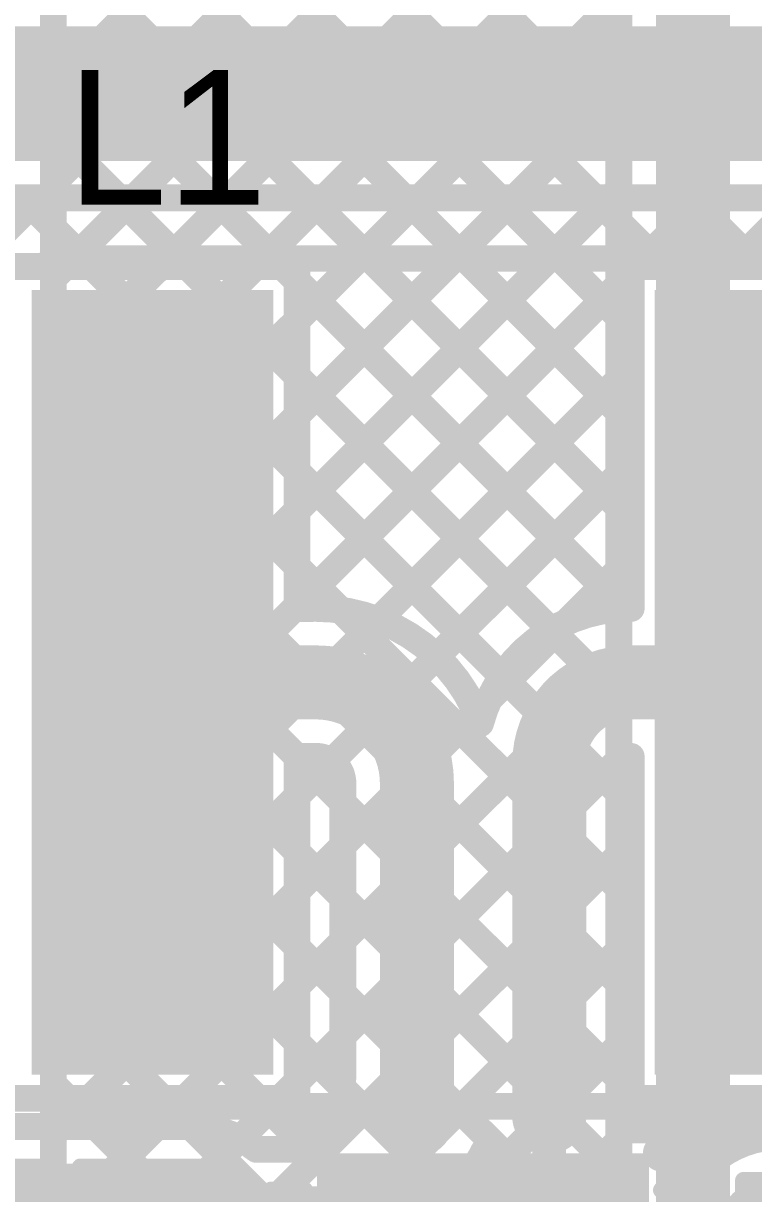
# Model space of a CAD drawing. Header units: millimetres. Extents: x 3.06 to 5.82, y 1.29 to 3.84.
# Drawn here: x 3.9151 to 4.132, y 1.8701 to 2.2179 of the extents above; entities that cross this region are included whole.
import ezdxf

# ---------------------------------------------------------------- set-up
doc = ezdxf.new("R2010")
doc.units = ezdxf.units.MM
doc.header["$MEASUREMENT"] = 0
for name, color, linetype in [('BottomLayer', 5, 'Continuous'), ('TopLayer', 1, 'Continuous'), ('TopOverlay', 2, 'Continuous'), ('TopPaste', 8, 'Continuous'), ('TopSolder', 216, 'Continuous')]:
    doc.layers.add(name, color=color, linetype=linetype)

# ---------------------------------------------------------------- blocks, each defined once
blk = doc.blocks.new('TPS63031DSKR_5')
at = {"layer": 'TopLayer'}
for points in [[(-0.06988, 0.03346), (-0.04035, 0.03346), (-0.06988, 0.04528), (-0.04035, 0.04528)], [(-0.02953, -0.04528), (0.02953, -0.04528), (-0.02953, 0.04528), (0.02953, 0.04528)], [(0.04035, 0.03346), (0.06988, 0.03346), (0.04035, 0.04528), (0.06988, 0.04528)], [(-0.06988, 0.01378), (-0.04035, 0.01378), (-0.06988, 0.02559), (-0.04035, 0.02559)], [(0.04035, 0.01378), (0.06988, 0.01378), (0.04035, 0.02559), (0.06988, 0.02559)], [(-0.06988, -0.00591), (-0.04035, -0.00591), (-0.06988, 0.00591), (-0.04035, 0.00591)], [(0.04035, -0.00591), (0.06988, -0.00591), (0.04035, 0.00591), (0.06988, 0.00591)], [(-0.06988, -0.02559), (-0.04035, -0.02559), (-0.06988, -0.01378), (-0.04035, -0.01378)], [(0.04035, -0.02559), (0.06988, -0.02559), (0.04035, -0.01378), (0.06988, -0.01378)], [(-0.06988, -0.04528), (-0.04035, -0.04528), (-0.06988, -0.03346), (-0.04035, -0.03346)], [(0.04035, -0.04528), (0.06988, -0.04528), (0.04035, -0.03346), (0.06988, -0.03346)]]:
    blk.add_solid(points, dxfattribs=at)
at = {"layer": 'TopOverlay', "const_width": 0.005}
for points in [[(0.063, 0.063), (-0.063, 0.063)], [(-0.063, 0.053), (-0.063, 0.063)], [(0.063, 0.053), (0.063, 0.063)], [(-0.063, -0.063), (-0.063, -0.053)], [(0.063, -0.063), (0.063, -0.053)], [(0.063, -0.063), (-0.063, -0.063)]]:
    blk.add_lwpolyline(points, dxfattribs=at)
at = {"layer": 'TopOverlay'}
for points, const_width in [([(-0.06425, 0.063, 1), (-0.06175, 0.063, 1)], 0.0025), ([(-0.06425, 0.063, 1), (-0.06175, 0.063, 1)], 0.0025), ([(0.06175, 0.063, 1), (0.06425, 0.063, 1)], 0.0025), ([(0.06175, 0.063, 1), (0.06425, 0.063, 1)], 0.0025), ([(-0.071, 0.053, 1), (-0.077, 0.053, 1)], 0.005), ([(-0.07825, 0.053, 1), (-0.07575, 0.053, 1)], 0.0025), ([(-0.07225, 0.053, 1), (-0.06975, 0.053, 1)], 0.0025), ([(-0.06425, 0.053, 1), (-0.06175, 0.053, 1)], 0.0025), ([(0.06175, 0.053, 1), (0.06425, 0.053, 1)], 0.0025), ([(-0.06425, -0.053, 1), (-0.06175, -0.053, 1)], 0.0025), ([(0.06175, -0.053, 1), (0.06425, -0.053, 1)], 0.0025), ([(-0.06425, -0.063, 1), (-0.06175, -0.063, 1)], 0.0025), ([(-0.06425, -0.063, 1), (-0.06175, -0.063, 1)], 0.0025), ([(0.06175, -0.063, 1), (0.06425, -0.063, 1)], 0.0025), ([(0.06175, -0.063, 1), (0.06425, -0.063, 1)], 0.0025)]:
    blk.add_lwpolyline(points, format="xyb", close=True, dxfattribs=dict(at, const_width=const_width))
at = {"layer": 'TopPaste'}
for points in [[(-0.06988, 0.03346), (-0.04035, 0.03346), (-0.06988, 0.04528), (-0.04035, 0.04528)], [(-0.02953, -0.04528), (0.02953, -0.04528), (-0.02953, 0.04528), (0.02953, 0.04528)], [(0.04035, 0.03346), (0.06988, 0.03346), (0.04035, 0.04528), (0.06988, 0.04528)], [(-0.06988, 0.01378), (-0.04035, 0.01378), (-0.06988, 0.02559), (-0.04035, 0.02559)], [(0.04035, 0.01378), (0.06988, 0.01378), (0.04035, 0.02559), (0.06988, 0.02559)], [(-0.06988, -0.00591), (-0.04035, -0.00591), (-0.06988, 0.00591), (-0.04035, 0.00591)], [(0.04035, -0.00591), (0.06988, -0.00591), (0.04035, 0.00591), (0.06988, 0.00591)], [(-0.06988, -0.02559), (-0.04035, -0.02559), (-0.06988, -0.01378), (-0.04035, -0.01378)], [(0.04035, -0.02559), (0.06988, -0.02559), (0.04035, -0.01378), (0.06988, -0.01378)], [(-0.06988, -0.04528), (-0.04035, -0.04528), (-0.06988, -0.03346), (-0.04035, -0.03346)], [(0.04035, -0.04528), (0.06988, -0.04528), (0.04035, -0.03346), (0.06988, -0.03346)]]:
    blk.add_solid(points, dxfattribs=at)
at = {"layer": 'TopSolder'}
for points in [[(-0.07388, 0.02946), (-0.03635, 0.02946), (-0.07388, 0.04928), (-0.03635, 0.04928)], [(-0.03353, -0.04928), (0.03353, -0.04928), (-0.03353, 0.04928), (0.03353, 0.04928)], [(0.03635, 0.02946), (0.07388, 0.02946), (0.03635, 0.04928), (0.07388, 0.04928)], [(-0.07388, 0.00978), (-0.03635, 0.00978), (-0.07388, 0.02959), (-0.03635, 0.02959)], [(0.03635, 0.00978), (0.07388, 0.00978), (0.03635, 0.02959), (0.07388, 0.02959)], [(-0.07388, -0.00991), (-0.03635, -0.00991), (-0.07388, 0.00991), (-0.03635, 0.00991)], [(0.03635, -0.00991), (0.07388, -0.00991), (0.03635, 0.00991), (0.07388, 0.00991)], [(-0.07388, -0.02959), (-0.03635, -0.02959), (-0.07388, -0.00978), (-0.03635, -0.00978)], [(0.03635, -0.02959), (0.07388, -0.02959), (0.03635, -0.00978), (0.07388, -0.00978)], [(-0.07388, -0.04928), (-0.03635, -0.04928), (-0.07388, -0.02946), (-0.03635, -0.02946)], [(0.03635, -0.04928), (0.07388, -0.04928), (0.03635, -0.02946), (0.07388, -0.02946)]]:
    blk.add_solid(points, dxfattribs=at)
blk = doc.blocks.new('NR6028T1R5N_6')
at = {"layer": 'TopLayer'}
for points in [[(-0.12441, -0.1126), (-0.06063, -0.1126), (-0.12441, 0.1126), (-0.06063, 0.1126)], [(0.06063, -0.1126), (0.12441, -0.1126), (0.06063, 0.1126), (0.12441, 0.1126)]]:
    blk.add_solid(points, dxfattribs=at)
at = {"layer": 'TopOverlay', "const_width": 0.00787}
for points in [[(-0.12252, 0.126), (0.12048, 0.126)], [(-0.12148, -0.126), (0.12152, -0.126)]]:
    blk.add_lwpolyline(points, dxfattribs=at)
at = {"layer": 'TopOverlay', "const_width": 0.00394}
for points in [[(-0.12449, 0.126, 1), (-0.12055, 0.126, 1)], [(0.11851, 0.126, 1), (0.12245, 0.126, 1)], [(-0.12345, -0.126, 1), (-0.11951, -0.126, 1)], [(0.11955, -0.126, 1), (0.12349, -0.126, 1)]]:
    blk.add_lwpolyline(points, format="xyb", close=True, dxfattribs=at)
at = {"layer": 'TopPaste'}
for points in [[(-0.12441, -0.1126), (-0.06063, -0.1126), (-0.12441, 0.1126), (-0.06063, 0.1126)], [(0.06063, -0.1126), (0.12441, -0.1126), (0.06063, 0.1126), (0.12441, 0.1126)]]:
    blk.add_solid(points, dxfattribs=at)
at = {"layer": 'TopSolder'}
for points in [[(-0.12841, -0.1166), (-0.05663, -0.1166), (-0.12841, 0.1166), (-0.05663, 0.1166)], [(0.05663, -0.1166), (0.12841, -0.1166), (0.05663, 0.1166), (0.12841, 0.1166)]]:
    blk.add_solid(points, dxfattribs=at)
blk = doc.blocks.new('C__0603_12')
at = {"layer": 'TopLayer'}
for points in [[(-0.045, 0.0175), (-0.045, -0.0175), (-0.015, 0.0175), (-0.015, -0.0175)], [(0.015, 0.0175), (0.015, -0.0175), (0.045, 0.0175), (0.045, -0.0175)]]:
    blk.add_solid(points, dxfattribs=at)
at = {"layer": 'TopOverlay', "const_width": 0.005}
for points in [[(-0.018, 0.021), (-0.049, 0.021)], [(-0.049, -0.021), (-0.049, 0.021)], [(0.049, 0.021), (0.018, 0.021)], [(0.049, -0.021), (0.049, 0.021)], [(-0.018, -0.021), (-0.049, -0.021)], [(0.049, -0.021), (0.018, -0.021)]]:
    blk.add_lwpolyline(points, dxfattribs=at)
at = {"layer": 'TopOverlay', "const_width": 0.0025}
for points in [[(-0.05025, 0.021, 1), (-0.04775, 0.021, 1)], [(-0.05025, 0.021, 1), (-0.04775, 0.021, 1)], [(-0.01925, 0.021, 1), (-0.01675, 0.021, 1)], [(0.01675, 0.021, 1), (0.01925, 0.021, 1)], [(0.04775, 0.021, 1), (0.05025, 0.021, 1)], [(0.04775, 0.021, 1), (0.05025, 0.021, 1)], [(-0.05025, -0.021, 1), (-0.04775, -0.021, 1)], [(-0.05025, -0.021, 1), (-0.04775, -0.021, 1)], [(-0.01925, -0.021, 1), (-0.01675, -0.021, 1)], [(0.01675, -0.021, 1), (0.01925, -0.021, 1)], [(0.04775, -0.021, 1), (0.05025, -0.021, 1)], [(0.04775, -0.021, 1), (0.05025, -0.021, 1)]]:
    blk.add_lwpolyline(points, format="xyb", close=True, dxfattribs=at)
at = {"layer": 'TopPaste'}
for points in [[(-0.045, 0.0175), (-0.045, -0.0175), (-0.015, 0.0175), (-0.015, -0.0175)], [(0.015, 0.0175), (0.015, -0.0175), (0.045, 0.0175), (0.045, -0.0175)]]:
    blk.add_solid(points, dxfattribs=at)
at = {"layer": 'TopSolder'}
for points in [[(-0.04736, 0.01986), (-0.04736, -0.01986), (-0.01264, 0.01986), (-0.01264, -0.01986)], [(0.01264, 0.01986), (0.01264, -0.01986), (0.04736, 0.01986), (0.04736, -0.01986)]]:
    blk.add_solid(points, dxfattribs=at)
blk = doc.blocks.new('C__0603_13')
at = {"layer": 'TopLayer'}
for points in [[(-0.045, 0.0175), (-0.045, -0.0175), (-0.015, 0.0175), (-0.015, -0.0175)], [(0.015, 0.0175), (0.015, -0.0175), (0.045, 0.0175), (0.045, -0.0175)]]:
    blk.add_solid(points, dxfattribs=at)
at = {"layer": 'TopOverlay', "const_width": 0.005}
for points in [[(-0.018, 0.021), (-0.049, 0.021)], [(-0.049, -0.021), (-0.049, 0.021)], [(0.049, 0.021), (0.018, 0.021)], [(0.049, -0.021), (0.049, 0.021)], [(-0.018, -0.021), (-0.049, -0.021)], [(0.049, -0.021), (0.018, -0.021)]]:
    blk.add_lwpolyline(points, dxfattribs=at)
at = {"layer": 'TopOverlay', "const_width": 0.0025}
for points in [[(-0.05025, 0.021, 1), (-0.04775, 0.021, 1)], [(-0.05025, 0.021, 1), (-0.04775, 0.021, 1)], [(-0.01925, 0.021, 1), (-0.01675, 0.021, 1)], [(0.01675, 0.021, 1), (0.01925, 0.021, 1)], [(0.04775, 0.021, 1), (0.05025, 0.021, 1)], [(0.04775, 0.021, 1), (0.05025, 0.021, 1)], [(-0.05025, -0.021, 1), (-0.04775, -0.021, 1)], [(-0.05025, -0.021, 1), (-0.04775, -0.021, 1)], [(-0.01925, -0.021, 1), (-0.01675, -0.021, 1)], [(0.01675, -0.021, 1), (0.01925, -0.021, 1)], [(0.04775, -0.021, 1), (0.05025, -0.021, 1)], [(0.04775, -0.021, 1), (0.05025, -0.021, 1)]]:
    blk.add_lwpolyline(points, format="xyb", close=True, dxfattribs=at)
at = {"layer": 'TopPaste'}
for points in [[(-0.045, 0.0175), (-0.045, -0.0175), (-0.015, 0.0175), (-0.015, -0.0175)], [(0.015, 0.0175), (0.015, -0.0175), (0.045, 0.0175), (0.045, -0.0175)]]:
    blk.add_solid(points, dxfattribs=at)
at = {"layer": 'TopSolder'}
for points in [[(-0.04736, 0.01986), (-0.04736, -0.01986), (-0.01264, 0.01986), (-0.01264, -0.01986)], [(0.01264, 0.01986), (0.01264, -0.01986), (0.04736, 0.01986), (0.04736, -0.01986)]]:
    blk.add_solid(points, dxfattribs=at)
blk = doc.blocks.new('C__0603_25')
at = {"layer": 'TopLayer'}
for points in [[(-0.045, 0.0175), (-0.045, -0.0175), (-0.015, 0.0175), (-0.015, -0.0175)], [(0.015, 0.0175), (0.015, -0.0175), (0.045, 0.0175), (0.045, -0.0175)]]:
    blk.add_solid(points, dxfattribs=at)
at = {"layer": 'TopOverlay', "const_width": 0.005}
for points in [[(-0.049, -0.021), (-0.049, 0.021)], [(-0.018, 0.021), (-0.049, 0.021)], [(0.049, 0.021), (0.018, 0.021)], [(0.049, -0.021), (0.049, 0.021)], [(-0.018, -0.021), (-0.049, -0.021)], [(0.049, -0.021), (0.018, -0.021)]]:
    blk.add_lwpolyline(points, dxfattribs=at)
at = {"layer": 'TopOverlay', "const_width": 0.0025}
for points in [[(-0.05025, 0.021, 1), (-0.04775, 0.021, 1)], [(-0.05025, 0.021, 1), (-0.04775, 0.021, 1)], [(-0.01925, 0.021, 1), (-0.01675, 0.021, 1)], [(0.01675, 0.021, 1), (0.01925, 0.021, 1)], [(0.04775, 0.021, 1), (0.05025, 0.021, 1)], [(0.04775, 0.021, 1), (0.05025, 0.021, 1)], [(-0.05025, -0.021, 1), (-0.04775, -0.021, 1)], [(-0.05025, -0.021, 1), (-0.04775, -0.021, 1)], [(-0.01925, -0.021, 1), (-0.01675, -0.021, 1)], [(0.01675, -0.021, 1), (0.01925, -0.021, 1)], [(0.04775, -0.021, 1), (0.05025, -0.021, 1)], [(0.04775, -0.021, 1), (0.05025, -0.021, 1)]]:
    blk.add_lwpolyline(points, format="xyb", close=True, dxfattribs=at)
at = {"layer": 'TopPaste'}
for points in [[(-0.045, 0.0175), (-0.045, -0.0175), (-0.015, 0.0175), (-0.015, -0.0175)], [(0.015, 0.0175), (0.015, -0.0175), (0.045, 0.0175), (0.045, -0.0175)]]:
    blk.add_solid(points, dxfattribs=at)
at = {"layer": 'TopSolder'}
for points in [[(-0.04736, 0.01986), (-0.04736, -0.01986), (-0.01264, 0.01986), (-0.01264, -0.01986)], [(0.01264, 0.01986), (0.01264, -0.01986), (0.04736, 0.01986), (0.04736, -0.01986)]]:
    blk.add_solid(points, dxfattribs=at)

msp = doc.modelspace()

# ---------------------------------------------------------------- linework, layer by layer
at = {"layer": 'BottomLayer'}
for points, const_width in [([(4.114, 1.5199), (4.114, 2.817)], 0.022), ([(3.924, 1.708), (3.924, 2.40422)], 0.008), ([(4.092, 1.538), (4.092, 2.40131)], 0.008), ([(3.924, 2.38339), (4.092, 2.21539)], 0.008), ([(3.924, 2.19866), (4.092, 2.36666)], 0.008), ([(3.924, 2.35511), (4.092, 2.18711)], 0.008), ([(3.924, 2.17038), (4.092, 2.33838)], 0.008), ([(3.924, 2.17038), (4.092, 2.33838)], 0.008), ([(3.924, 2.32683), (4.092, 2.15883)], 0.008), ([(3.924, 2.14209), (4.092, 2.31009)], 0.008), ([(3.924, 2.29854), (4.092, 2.13054)], 0.008), ([(3.924, 2.11381), (4.092, 2.28181)], 0.008), ([(3.924, 2.27026), (4.092, 2.10226)], 0.008), ([(3.924, 2.08552), (4.092, 2.25352)], 0.008), ([(3.924, 2.24197), (4.092, 2.07397)], 0.008), ([(3.924, 2.05724), (4.092, 2.22524)], 0.008), ([(3.924, 2.21369), (4.092, 2.04569)], 0.008), ([(3.924, 2.02895), (4.092, 2.19695)], 0.008), ([(3.924, 2.1854), (4.092, 2.0174)], 0.008), ([(3.924, 2.00067), (4.092, 2.16867)], 0.008), ([(3.924, 2.15712), (4.092, 1.98912)], 0.008), ([(3.924, 1.97239), (4.092, 2.14039)], 0.008), ([(3.924, 2.12884), (4.092, 1.96084)], 0.008), ([(3.924, 1.9441), (4.092, 2.1121)], 0.008), ([(3.924, 2.10055), (4.092, 1.93255)], 0.008), ([(3.924, 1.91582), (4.092, 2.08382)], 0.008), ([(3.924, 2.07227), (4.092, 1.90427)], 0.008), ([(3.924, 1.88753), (4.092, 2.05553)], 0.008), ([(3.924, 2.04398), (4.092, 1.87598)], 0.008), ([(3.924, 1.85925), (4.092, 2.02725)], 0.008), ([(3.924, 2.0157), (4.092, 1.8477)], 0.008), ([(3.924, 1.83096), (4.092, 1.99896)], 0.008), ([(3.924, 1.98741), (4.092, 1.81941)], 0.008), ([(3.924, 1.80268), (4.092, 1.97068)], 0.008), ([(3.924, 1.95913), (4.092, 1.79113)], 0.008), ([(3.924, 1.77439), (4.092, 1.9424)], 0.008), ([(3.924, 1.93085), (4.092, 1.76285)], 0.008), ([(3.924, 1.74611), (4.092, 1.91411)], 0.008), ([(3.924, 1.90256), (4.092, 1.73456)], 0.008), ([(3.924, 1.71783), (4.092, 1.88583)], 0.008), ([(3.924, 1.87428), (4.092, 1.70628)], 0.008)]:
    msp.add_lwpolyline(points, dxfattribs=dict(at, const_width=const_width))
at = {"layer": 'BottomLayer', "const_width": 0.004}
for points in [[(4.09, 2.21539, 1), (4.094, 2.21539, 1)], [(3.922, 2.21369, 1), (3.926, 2.21369, 1)], [(3.922, 2.19866, 1), (3.926, 2.19866, 1)], [(4.09, 2.19695, 1), (4.094, 2.19695, 1)], [(3.922, 2.1854, 1), (3.926, 2.1854, 1)], [(4.09, 2.18711, 1), (4.094, 2.18711, 1)], [(3.922, 2.17038, 1), (3.926, 2.17038, 1)], [(3.922, 2.17038, 1), (3.926, 2.17038, 1)], [(4.09, 2.16867, 1), (4.094, 2.16867, 1)], [(3.922, 2.15712, 1), (3.926, 2.15712, 1)], [(4.09, 2.15883, 1), (4.094, 2.15883, 1)], [(3.922, 2.14209, 1), (3.926, 2.14209, 1)], [(4.09, 2.14039, 1), (4.094, 2.14039, 1)], [(3.922, 2.12884, 1), (3.926, 2.12884, 1)], [(4.09, 2.13054, 1), (4.094, 2.13054, 1)], [(3.922, 2.11381, 1), (3.926, 2.11381, 1)], [(4.09, 2.1121, 1), (4.094, 2.1121, 1)], [(3.922, 2.10055, 1), (3.926, 2.10055, 1)], [(4.09, 2.10226, 1), (4.094, 2.10226, 1)], [(3.922, 2.08552, 1), (3.926, 2.08552, 1)], [(4.09, 2.08382, 1), (4.094, 2.08382, 1)], [(4.09, 2.07397, 1), (4.094, 2.07397, 1)], [(3.922, 2.07227, 1), (3.926, 2.07227, 1)], [(3.922, 2.05724, 1), (3.926, 2.05724, 1)], [(4.09, 2.05553, 1), (4.094, 2.05553, 1)], [(4.09, 2.04569, 1), (4.094, 2.04569, 1)], [(3.922, 2.04398, 1), (3.926, 2.04398, 1)], [(3.922, 2.02895, 1), (3.926, 2.02895, 1)], [(4.09, 2.02725, 1), (4.094, 2.02725, 1)], [(4.09, 2.0174, 1), (4.094, 2.0174, 1)], [(3.922, 2.0157, 1), (3.926, 2.0157, 1)], [(3.922, 2.00067, 1), (3.926, 2.00067, 1)], [(4.09, 1.99896, 1), (4.094, 1.99896, 1)], [(4.09, 1.98912, 1), (4.094, 1.98912, 1)], [(3.922, 1.98741, 1), (3.926, 1.98741, 1)], [(3.922, 1.97239, 1), (3.926, 1.97239, 1)], [(4.09, 1.97068, 1), (4.094, 1.97068, 1)], [(3.922, 1.95913, 1), (3.926, 1.95913, 1)], [(4.09, 1.96084, 1), (4.094, 1.96084, 1)], [(3.922, 1.9441, 1), (3.926, 1.9441, 1)], [(4.09, 1.9424, 1), (4.094, 1.9424, 1)], [(3.922, 1.93085, 1), (3.926, 1.93085, 1)], [(4.09, 1.93255, 1), (4.094, 1.93255, 1)], [(3.922, 1.91582, 1), (3.926, 1.91582, 1)], [(4.09, 1.91411, 1), (4.094, 1.91411, 1)], [(3.922, 1.90256, 1), (3.926, 1.90256, 1)], [(4.09, 1.90427, 1), (4.094, 1.90427, 1)], [(3.922, 1.88753, 1), (3.926, 1.88753, 1)], [(4.09, 1.88583, 1), (4.094, 1.88583, 1)], [(3.922, 1.87428, 1), (3.926, 1.87428, 1)], [(4.09, 1.87598, 1), (4.094, 1.87598, 1)]]:
    msp.add_lwpolyline(points, format="xyb", close=True, dxfattribs=at)
at = {"layer": 'TopLayer'}
for points, const_width in [([(3.75284, 2.197), (4.188, 2.197)], 0.04), ([(3.67, 1.91638), (3.91962, 2.166)], 0.008), ([(3.79729, 2.166), (4.188, 2.166)], 0.008), ([(3.91512, 2.166), (3.93552, 2.1456)], 0.008), ([(3.92751, 2.1456), (3.94791, 2.166)], 0.008), ([(3.92751, 2.1456), (3.94791, 2.166)], 0.008), ([(3.9434, 2.166), (3.96381, 2.1456)], 0.008), ([(3.95579, 2.1456), (3.97619, 2.166)], 0.008), ([(3.97169, 2.166), (3.99209, 2.1456)], 0.008), ([(3.98408, 2.1456), (4.00448, 2.166)], 0.008), ([(3.99637, 2.10132), (4.06105, 2.166)], 0.008), ([(3.99637, 2.12961), (4.03276, 2.166)], 0.008), ([(3.99637, 2.07304), (4.08933, 2.166)], 0.008), ([(3.99997, 2.166), (4.09563, 2.07034)], 0.008), ([(4.02826, 2.166), (4.09563, 2.09863)], 0.008), ([(4.05654, 2.166), (4.09563, 2.12691)], 0.008), ([(4.08483, 2.166), (4.10523, 2.1456)], 0.008), ([(4.09721, 2.1456), (4.11761, 2.166)], 0.008), ([(4.11311, 2.166), (4.13351, 2.1456)], 0.008), ([(4.1255, 2.1456), (4.1459, 2.166)], 0.008), ([(3.91059, 2.1456), (3.99637, 2.1456)], 0.008), ([(3.99209, 2.1456), (3.99637, 2.14132)], 0.008), ([(3.99637, 2.044), (3.99637, 2.1456)], 0.008), ([(4.09563, 2.044), (4.09563, 2.1456)], 0.008), ([(4.09563, 2.1456), (4.18141, 2.1456)], 0.008), ([(3.99637, 2.04476), (4.09563, 2.14402)], 0.008), ([(3.99637, 2.14132), (4.09372, 2.04397)], 0.008), ([(4.02051, 2.04061), (4.09563, 2.11573)], 0.008), ([(3.99637, 2.11303), (4.07185, 2.03755)], 0.008), ([(4.03785, 2.02967), (4.09563, 2.08745)], 0.008), ([(3.99637, 2.08475), (4.05728, 2.02384)], 0.008), ([(4.07637, 2.0399), (4.09563, 2.05916)], 0.008), ([(3.99637, 2.05647), (4.00934, 2.0435)], 0.008), ([(3.99637, 2.044), (4.00102, 2.044)], 0.008), ([(3.95348, 2.022), (4.00198, 2.022)], 0.022), ([(4.09536, 2.022), (4.13852, 2.022)], 0.022), ([(4.04954, 2.01307), (4.05341, 2.01694)], 0.008), ([(4.07132, 1.893), (4.07132, 1.99796)], 0.022), ([(3.99637, 2), (4.00198, 2)], 0.008), ([(3.99637, 1.8984), (3.99637, 2)], 0.008), ([(3.99637, 1.9999), (4.01, 1.98627)], 0.008), ([(4.09563, 1.8984), (4.09563, 2)], 0.008), ([(3.99637, 1.98819), (4.00668, 1.9985)], 0.008), ([(4.032, 1.903), (4.032, 1.992)], 0.022), ([(4.09331, 1.893), (4.09331, 1.99796)], 0.008), ([(4.01, 1.9045), (4.01, 1.992)], 0.008), ([(4.09331, 1.9878), (4.09563, 1.98549)], 0.008), ([(3.99637, 1.9599), (4.01, 1.97353)], 0.008), ([(3.99637, 1.97161), (4.01, 1.95798)], 0.008), ([(4.09331, 1.97199), (4.09563, 1.97431)], 0.008), ([(4.09331, 1.95952), (4.09563, 1.95721)], 0.008), ([(3.99637, 1.93162), (4.01, 1.94525)], 0.008), ([(4.09331, 1.94371), (4.09563, 1.94602)], 0.008), ([(3.99637, 1.94333), (4.01, 1.9297)], 0.008), ([(4.09331, 1.93124), (4.09563, 1.92892)], 0.008), ([(3.99637, 1.90333), (4.01, 1.91696)], 0.008), ([(4.09331, 1.91543), (4.09563, 1.91774)], 0.008), ([(3.99637, 1.91504), (4.00994, 1.90147)], 0.008), ([(4.03194, 1.90294), (4.032, 1.903)], 0.022), ([(4.03194, 1.892), (4.03194, 1.90294)], 0.022), ([(3.99144, 1.8984), (3.99637, 1.90333)], 0.008), ([(4.00994, 1.892), (4.00994, 1.90294)], 0.008), ([(4.09331, 1.90295), (4.09563, 1.90064)], 0.008), ([(4.09563, 1.90064), (4.09787, 1.8984)], 0.008), ([(3.91059, 1.8984), (3.99637, 1.8984)], 0.008), ([(3.92647, 1.89), (3.93487, 1.8984)], 0.008), ([(3.92816, 1.8984), (3.93656, 1.89)], 0.008), ([(3.95475, 1.89), (3.96315, 1.8984)], 0.008), ([(3.95644, 1.8984), (3.96485, 1.89)], 0.008), ([(3.97946, 1.88642), (3.99144, 1.8984)], 0.008), ([(3.98473, 1.8984), (3.99535, 1.88778)], 0.008), ([(4.09517, 1.889), (4.10458, 1.8984)], 0.008), ([(4.09563, 1.8984), (4.18141, 1.8984)], 0.008), ([(4.09787, 1.8984), (4.10727, 1.889)], 0.008), ([(4.1133, 1.87884), (4.13286, 1.8984)], 0.008), ([(4.12615, 1.8984), (4.13764, 1.88691)], 0.008), ([(4.03194, 1.86324), (4.03194, 1.892)], 0.01), ([(4.07132, 1.86324), (4.07132, 1.893)], 0.01), ([(3.903, 1.89), (3.953, 1.89)], 0.008), ([(3.953, 1.89), (3.965, 1.89)], 0.008), ([(3.99535, 1.889), (4.01015, 1.889)], 0.008), ([(3.99535, 1.88324), (3.99535, 1.889)], 0.008), ([(4.09295, 1.889), (4.10791, 1.889)], 0.008), ([(4.10791, 1.87924), (4.10791, 1.889)], 0.008), ([(4.10791, 1.88836), (4.11821, 1.87805)], 0.008), ([(3.98433, 1.88324), (3.99535, 1.88324)], 0.008), ([(4.04885, 1.83747), (4.04885, 1.87792)], 0.008), ([(4.05441, 1.83747), (4.05441, 1.87892)], 0.008), ([(3.903, 1.859), (3.953, 1.859)], 0.04), ([(3.953, 1.859), (3.965, 1.859)], 0.04), ([(4.04885, 1.87096), (4.05441, 1.87652)], 0.008), ([(4.14, 1.856), (4.15001, 1.85583)], 0.04), ([(4.15001, 1.85583), (4.2, 1.855)], 0.04), ([(3.95824, 1.86324), (4.00926, 1.86324)], 0.018)]:
    msp.add_lwpolyline(points, dxfattribs=dict(at, const_width=const_width))
for points, const_width in [([(3.91312, 2.166, 1), (3.91712, 2.166, 1)], 0.004), ([(3.91762, 2.166, 1), (3.92162, 2.166, 1)], 0.004), ([(3.9414, 2.166, 1), (3.9454, 2.166, 1)], 0.004), ([(3.94591, 2.166, 1), (3.94991, 2.166, 1)], 0.004), ([(3.94591, 2.166, 1), (3.94991, 2.166, 1)], 0.004), ([(3.96969, 2.166, 1), (3.97369, 2.166, 1)], 0.004), ([(3.97419, 2.166, 1), (3.97819, 2.166, 1)], 0.004), ([(3.99797, 2.166, 1), (4.00197, 2.166, 1)], 0.004), ([(4.00248, 2.166, 1), (4.00648, 2.166, 1)], 0.004), ([(4.02626, 2.166, 1), (4.03026, 2.166, 1)], 0.004), ([(4.03076, 2.166, 1), (4.03476, 2.166, 1)], 0.004), ([(4.05454, 2.166, 1), (4.05854, 2.166, 1)], 0.004), ([(4.05905, 2.166, 1), (4.06305, 2.166, 1)], 0.004), ([(4.08283, 2.166, 1), (4.08683, 2.166, 1)], 0.004), ([(4.08733, 2.166, 1), (4.09133, 2.166, 1)], 0.004), ([(4.11111, 2.166, 1), (4.11511, 2.166, 1)], 0.004), ([(4.11561, 2.166, 1), (4.11961, 2.166, 1)], 0.004), ([(3.92551, 2.1456, 1), (3.92951, 2.1456, 1)], 0.004), ([(3.92551, 2.1456, 1), (3.92951, 2.1456, 1)], 0.004), ([(3.93352, 2.1456, 1), (3.93752, 2.1456, 1)], 0.004), ([(3.95379, 2.1456, 1), (3.95779, 2.1456, 1)], 0.004), ([(3.96181, 2.1456, 1), (3.96581, 2.1456, 1)], 0.004), ([(3.98208, 2.1456, 1), (3.98608, 2.1456, 1)], 0.004), ([(3.99009, 2.1456, 1), (3.99409, 2.1456, 1)], 0.004), ([(3.99009, 2.1456, 1), (3.99409, 2.1456, 1)], 0.004), ([(3.99437, 2.1456, 1), (3.99837, 2.1456, 1)], 0.004), ([(3.99437, 2.1456, 1), (3.99837, 2.1456, 1)], 0.004), ([(4.09363, 2.1456, 1), (4.09763, 2.1456, 1)], 0.004), ([(4.09363, 2.1456, 1), (4.09763, 2.1456, 1)], 0.004), ([(4.09521, 2.1456, 1), (4.09921, 2.1456, 1)], 0.004), ([(4.10323, 2.1456, 1), (4.10723, 2.1456, 1)], 0.004), ([(4.1235, 2.1456, 1), (4.1275, 2.1456, 1)], 0.004), ([(4.13151, 2.1456, 1), (4.13551, 2.1456, 1)], 0.004), ([(4.09363, 2.14402, 1), (4.09763, 2.14402, 1)], 0.004), ([(3.99437, 2.14132, 1), (3.99837, 2.14132, 1)], 0.004), ([(3.99437, 2.14132, 1), (3.99837, 2.14132, 1)], 0.004), ([(3.99437, 2.12961, 1), (3.99837, 2.12961, 1)], 0.004), ([(4.09363, 2.12691, 1), (4.09763, 2.12691, 1)], 0.004), ([(4.09363, 2.11573, 1), (4.09763, 2.11573, 1)], 0.004), ([(3.99437, 2.11303, 1), (3.99837, 2.11303, 1)], 0.004), ([(3.99437, 2.10132, 1), (3.99837, 2.10132, 1)], 0.004), ([(4.09363, 2.09863, 1), (4.09763, 2.09863, 1)], 0.004), ([(4.09363, 2.08745, 1), (4.09763, 2.08745, 1)], 0.004), ([(3.99437, 2.08475, 1), (3.99837, 2.08475, 1)], 0.004), ([(3.99437, 2.07304, 1), (3.99837, 2.07304, 1)], 0.004), ([(4.09363, 2.07034, 1), (4.09763, 2.07034, 1)], 0.004), ([(4.09363, 2.05916, 1), (4.09763, 2.05916, 1)], 0.004), ([(3.99437, 2.05647, 1), (3.99837, 2.05647, 1)], 0.004), ([(3.99437, 2.04476, 1), (3.99837, 2.04476, 1)], 0.004), ([(3.99437, 2.044, 1), (3.99837, 2.044, 1)], 0.004), ([(3.99437, 2.044, 1), (3.99837, 2.044, 1)], 0.004), ([(3.99902, 2.044, 1), (4.00302, 2.044, 1)], 0.004), ([(3.99998, 2.04402, 1), (4.00398, 2.04402, 1)], 0.004), ([(4.00734, 2.0435, 1), (4.01134, 2.0435, 1)], 0.004), ([(4.09172, 2.04397, 1), (4.09572, 2.04397, 1)], 0.004), ([(4.09336, 2.044, 1), (4.09736, 2.044, 1)], 0.004), ([(4.09363, 2.044, 1), (4.09763, 2.044, 1)], 0.004), ([(4.01851, 2.04061, 1), (4.02251, 2.04061, 1)], 0.004), ([(4.07437, 2.0399, 1), (4.07837, 2.0399, 1)], 0.004), ([(4.06985, 2.03755, 1), (4.07385, 2.03755, 1)], 0.004), ([(3.94798, 2.022, 1), (3.95898, 2.022, 1)], 0.011), ([(3.99648, 2.02202, 1), (4.00748, 2.02202, 1)], 0.011), ([(3.99648, 2.022, 1), (4.00748, 2.022, 1)], 0.011), ([(4.03585, 2.02967, 1), (4.03985, 2.02967, 1)], 0.004), ([(4.08986, 2.022, 1), (4.10086, 2.022, 1)], 0.011), ([(4.08986, 2.022, 1), (4.10086, 2.022, 1)], 0.011), ([(4.13302, 2.022, 1), (4.14402, 2.022, 1)], 0.011), ([(4.05528, 2.02384, 1), (4.05928, 2.02384, 1)], 0.004), ([(4.05141, 2.01694, 1), (4.05541, 2.01694, 1)], 0.004), ([(4.04754, 2.01307, 1), (4.05154, 2.01307, 1)], 0.004), ([(4.04886, 2.00979, 1), (4.05286, 2.00979, 1)], 0.004), ([(4.04886, 2.00979, 1), (4.05286, 2.00979, 1)], 0.004), ([(4.06581, 1.99796, 1), (4.07681, 1.99796, 1)], 0.011), ([(4.06581, 1.99796, 1), (4.07681, 1.99796, 1)], 0.011), ([(3.99437, 2, 1), (3.99837, 2, 1)], 0.004), ([(3.99437, 2, 1), (3.99837, 2, 1)], 0.004), ([(3.99437, 1.9999, 1), (3.99837, 1.9999, 1)], 0.004), ([(3.99998, 2, 1), (4.00398, 2, 1)], 0.004), ([(4.00048, 2.00001, 1), (4.00448, 2.00001, 1)], 0.004), ([(4.09336, 2, 1), (4.09736, 2, 1)], 0.004), ([(4.09363, 2, 1), (4.09763, 2, 1)], 0.004), ([(4.00468, 1.9985, 1), (4.00868, 1.9985, 1)], 0.004), ([(4.0265, 1.992, 1), (4.0375, 1.992, 1)], 0.011), ([(4.0265, 1.992, 1), (4.0375, 1.992, 1)], 0.011), ([(4.09131, 1.99796, 1), (4.09532, 1.99796, 1)], 0.004), ([(4.09131, 1.99796, 1), (4.09532, 1.99796, 1)], 0.004), ([(4.008, 1.992, 1), (4.012, 1.992, 1)], 0.004), ([(4.008, 1.992, 1), (4.012, 1.992, 1)], 0.004), ([(3.99437, 1.98819, 1), (3.99837, 1.98819, 1)], 0.004), ([(4.008, 1.98627, 1), (4.012, 1.98627, 1)], 0.004), ([(4.09131, 1.9878, 1), (4.09532, 1.9878, 1)], 0.004), ([(4.09363, 1.98549, 1), (4.09763, 1.98549, 1)], 0.004), ([(3.99437, 1.97161, 1), (3.99837, 1.97161, 1)], 0.004), ([(4.008, 1.97353, 1), (4.012, 1.97353, 1)], 0.004), ([(4.09131, 1.97199, 1), (4.09532, 1.97199, 1)], 0.004), ([(4.09363, 1.97431, 1), (4.09763, 1.97431, 1)], 0.004), ([(3.99437, 1.9599, 1), (3.99837, 1.9599, 1)], 0.004), ([(4.008, 1.95798, 1), (4.012, 1.95798, 1)], 0.004), ([(4.09131, 1.95952, 1), (4.09532, 1.95952, 1)], 0.004), ([(4.09363, 1.95721, 1), (4.09763, 1.95721, 1)], 0.004), ([(4.008, 1.94525, 1), (4.012, 1.94525, 1)], 0.004), ([(4.09131, 1.94371, 1), (4.09532, 1.94371, 1)], 0.004), ([(4.09363, 1.94602, 1), (4.09763, 1.94602, 1)], 0.004), ([(3.99437, 1.94333, 1), (3.99837, 1.94333, 1)], 0.004), ([(3.99437, 1.93162, 1), (3.99837, 1.93162, 1)], 0.004), ([(4.09131, 1.93124, 1), (4.09532, 1.93124, 1)], 0.004), ([(4.008, 1.9297, 1), (4.012, 1.9297, 1)], 0.004), ([(4.09363, 1.92892, 1), (4.09763, 1.92892, 1)], 0.004), ([(4.008, 1.91696, 1), (4.012, 1.91696, 1)], 0.004), ([(4.09363, 1.91774, 1), (4.09763, 1.91774, 1)], 0.004), ([(3.99437, 1.91504, 1), (3.99837, 1.91504, 1)], 0.004), ([(4.09131, 1.91543, 1), (4.09532, 1.91543, 1)], 0.004), ([(4.02644, 1.90294, 1), (4.03744, 1.90294, 1)], 0.011), ([(4.02644, 1.90294, 1), (4.03744, 1.90294, 1)], 0.011), ([(4.0265, 1.903, 1), (4.0375, 1.903, 1)], 0.011), ([(4.0265, 1.903, 1), (4.0375, 1.903, 1)], 0.011), ([(3.99437, 1.90333, 1), (3.99837, 1.90333, 1)], 0.004), ([(3.99437, 1.90333, 1), (3.99837, 1.90333, 1)], 0.004), ([(4.00794, 1.90294, 1), (4.01194, 1.90294, 1)], 0.004), ([(4.008, 1.9045, 1), (4.012, 1.9045, 1)], 0.004), ([(4.09131, 1.90295, 1), (4.09532, 1.90295, 1)], 0.004), ([(4.00794, 1.90147, 1), (4.01194, 1.90147, 1)], 0.004), ([(4.02644, 1.892, 1), (4.03744, 1.892, 1)], 0.011), ([(4.06581, 1.893, 1), (4.07681, 1.893, 1)], 0.011), ([(4.09363, 1.90064, 1), (4.09763, 1.90064, 1)], 0.004), ([(4.09363, 1.90064, 1), (4.09763, 1.90064, 1)], 0.004), ([(3.92616, 1.8984, 1), (3.93016, 1.8984, 1)], 0.004), ([(3.93287, 1.8984, 1), (3.93687, 1.8984, 1)], 0.004), ([(3.95444, 1.8984, 1), (3.95844, 1.8984, 1)], 0.004), ([(3.96115, 1.8984, 1), (3.96515, 1.8984, 1)], 0.004), ([(3.98273, 1.8984, 1), (3.98673, 1.8984, 1)], 0.004), ([(3.98944, 1.8984, 1), (3.99344, 1.8984, 1)], 0.004), ([(3.98944, 1.8984, 1), (3.99344, 1.8984, 1)], 0.004), ([(3.99437, 1.8984, 1), (3.99837, 1.8984, 1)], 0.004), ([(3.99437, 1.8984, 1), (3.99837, 1.8984, 1)], 0.004), ([(4.09363, 1.8984, 1), (4.09763, 1.8984, 1)], 0.004), ([(4.09363, 1.8984, 1), (4.09763, 1.8984, 1)], 0.004), ([(4.09587, 1.8984, 1), (4.09987, 1.8984, 1)], 0.004), ([(4.09587, 1.8984, 1), (4.09987, 1.8984, 1)], 0.004), ([(4.10258, 1.8984, 1), (4.10658, 1.8984, 1)], 0.004), ([(4.12415, 1.8984, 1), (4.12815, 1.8984, 1)], 0.004), ([(4.13086, 1.8984, 1), (4.13486, 1.8984, 1)], 0.004), ([(4.00794, 1.892, 1), (4.01194, 1.892, 1)], 0.004), ([(4.00794, 1.892, 1), (4.01194, 1.892, 1)], 0.004), ([(4.02944, 1.892, 1), (4.03444, 1.892, 1)], 0.005), ([(4.06881, 1.893, 1), (4.07381, 1.893, 1)], 0.005), ([(4.09131, 1.893, 1), (4.09532, 1.893, 1)], 0.004), ([(4.09131, 1.893, 1), (4.09532, 1.893, 1)], 0.004), ([(3.92447, 1.89, 1), (3.92847, 1.89, 1)], 0.004), ([(3.93456, 1.89, 1), (3.93856, 1.89, 1)], 0.004), ([(3.951, 1.89, 1), (3.955, 1.89, 1)], 0.004), ([(3.951, 1.89, 1), (3.955, 1.89, 1)], 0.004), ([(3.95275, 1.89, 1), (3.95675, 1.89, 1)], 0.004), ([(3.96285, 1.89, 1), (3.96685, 1.89, 1)], 0.004), ([(3.963, 1.89, 1), (3.967, 1.89, 1)], 0.004), ([(3.963, 1.89, 1), (3.967, 1.89, 1)], 0.004), ([(3.99335, 1.889, 1), (3.99735, 1.889, 1)], 0.004), ([(3.99335, 1.889, 1), (3.99735, 1.889, 1)], 0.004), ([(4.00815, 1.889, 1), (4.01215, 1.889, 1)], 0.004), ([(4.00815, 1.889, 1), (4.01215, 1.889, 1)], 0.004), ([(4.09095, 1.889, 1), (4.09495, 1.889, 1)], 0.004), ([(4.09095, 1.889, 1), (4.09495, 1.889, 1)], 0.004), ([(4.09317, 1.889, 1), (4.09717, 1.889, 1)], 0.004), ([(4.10527, 1.889, 1), (4.10927, 1.889, 1)], 0.004), ([(4.10591, 1.889, 1), (4.10991, 1.889, 1)], 0.004), ([(4.10591, 1.889, 1), (4.10991, 1.889, 1)], 0.004), ([(4.10591, 1.88836, 1), (4.10991, 1.88836, 1)], 0.004), ([(3.97746, 1.88642, 1), (3.98146, 1.88642, 1)], 0.004), ([(3.99335, 1.88778, 1), (3.99735, 1.88778, 1)], 0.004), ([(3.98233, 1.88324, 1), (3.98633, 1.88324, 1)], 0.004), ([(3.98233, 1.88324, 1), (3.98633, 1.88324, 1)], 0.004), ([(3.99335, 1.88324, 1), (3.99735, 1.88324, 1)], 0.004), ([(3.99335, 1.88324, 1), (3.99735, 1.88324, 1)], 0.004), ([(4.04988, 1.88269, 1), (4.05388, 1.88269, 1)], 0.004), ([(4.04988, 1.88269, 1), (4.05388, 1.88269, 1)], 0.004), ([(4.04685, 1.87792, 1), (4.05085, 1.87792, 1)], 0.004), ([(4.04685, 1.87792, 1), (4.05085, 1.87792, 1)], 0.004), ([(4.05241, 1.87892, 1), (4.05641, 1.87892, 1)], 0.004), ([(4.05241, 1.87892, 1), (4.05641, 1.87892, 1)], 0.004), ([(4.10591, 1.87924, 1), (4.10991, 1.87924, 1)], 0.004), ([(4.10776, 1.87924, 1), (4.11176, 1.87924, 1)], 0.004), ([(4.10776, 1.87924, 1), (4.11176, 1.87924, 1)], 0.004), ([(4.1113, 1.87884, 1), (4.1153, 1.87884, 1)], 0.004), ([(4.11621, 1.87805, 1), (4.12021, 1.87805, 1)], 0.004), ([(4.1195, 1.88087, 1), (4.1235, 1.88087, 1)], 0.004), ([(4.11967, 1.881, 1), (4.12367, 1.881, 1)], 0.004), ([(3.893, 1.859, 1), (3.913, 1.859, 1)], 0.02), ([(3.943, 1.859, 1), (3.963, 1.859, 1)], 0.02), ([(3.943, 1.859, 1), (3.963, 1.859, 1)], 0.02), ([(3.955, 1.859, 1), (3.975, 1.859, 1)], 0.02), ([(4.05241, 1.87652, 1), (4.05641, 1.87652, 1)], 0.004), ([(4.11545, 1.87727, 1), (4.11945, 1.87727, 1)], 0.004), ([(4.11545, 1.87727, 1), (4.11945, 1.87727, 1)], 0.004), ([(4.11545, 1.87727, 1), (4.11945, 1.87727, 1)], 0.004), ([(4.04685, 1.87096, 1), (4.05085, 1.87096, 1)], 0.004), ([(4.13, 1.856, 1), (4.15, 1.856, 1)], 0.02), ([(4.14001, 1.85583, 1), (4.16001, 1.85583, 1)], 0.02), ([(4.14001, 1.85583, 1), (4.16001, 1.85583, 1)], 0.02), ([(3.95374, 1.86324, 1), (3.96274, 1.86324, 1)], 0.009), ([(4.00476, 1.86324, 1), (4.01376, 1.86324, 1)], 0.009)]:
    msp.add_lwpolyline(points, format="xyb", close=True, dxfattribs=dict(at, const_width=const_width))
for points, const_width in [([(4.00198, 2.04402, -0.315287), (4.05086, 2.00979)], 0.008), ([(4.05086, 2.00979, -0.339966), (4.09536, 2.044)], 0.008), ([(4.00198, 2.02202, -0.414214), (4.032, 1.992)], 0.022), ([(4.07132, 1.99796, -0.414214), (4.09536, 2.022)], 0.022), ([(4.00248, 2.00001, -0.39618), (4.01, 1.992)], 0.008), ([(4.09331, 1.99796, -0.414214), (4.09536, 2)], 0.008), ([(4.01015, 1.889, -0.034211), (4.00994, 1.892)], 0.008), ([(4.09331, 1.893, -0.045741), (4.09295, 1.889)], 0.008), ([(3.965, 1.89, -0.169914), (3.98433, 1.88324)], 0.008), ([(4.12167, 1.881, -0.163775), (4.14052, 1.887)], 0.008), ([(4.05188, 1.88269, -0.064483), (4.04885, 1.87792)], 0.008), ([(4.05441, 1.87892, -0.051743), (4.05188, 1.88269)], 0.008), ([(4.10976, 1.87924, -0.125901), (4.11745, 1.87727)], 0.008), ([(4.10976, 1.87924, -0.125901), (4.11745, 1.87727)], 0.008), ([(4.11745, 1.87727, -0.043819), (4.1215, 1.88087)], 0.008)]:
    msp.add_lwpolyline(points, format="xyb", dxfattribs=dict(at, const_width=const_width))

# ---------------------------------------------------------------- block references
msp.add_blockref('NR6028T1R5N_6', (4.046, 2.022))
at = {"rotation": 270}
for name, p in [('TPS63031DSKR_5', (4.05163, 1.80812)), ('C__0603_25', (3.903, 1.829)), ('C__0603_13', (3.953, 1.829)), ('C__0603_12', (4.15, 1.825))]:
    msp.add_blockref(name, p, dxfattribs=at)

# ---------------------------------------------------------------- texts
at = {"layer": 'TopOverlay'}
msp.add_text('L1', height=0.04, dxfattribs=at).set_placement((3.928, 2.164))

doc.saveas('drawing.dxf')
